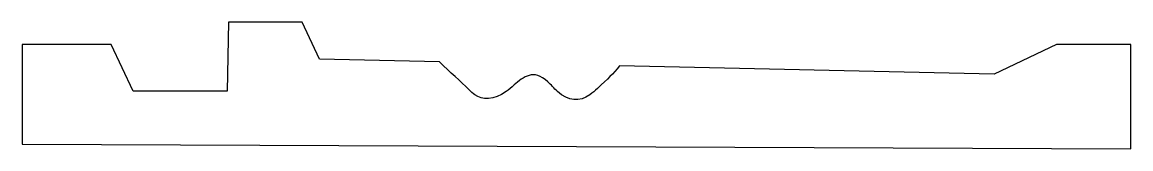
# Model space of a CAD drawing. Header units: inches. Extents: x -12.3 to 0, y 0 to 1.4.
import ezdxf

# ---------------------------------------------------------------- set-up
doc = ezdxf.new("R2010")
doc.units = ezdxf.units.IN
doc.header["$MEASUREMENT"] = 0

msp = doc.modelspace()

# ---------------------------------------------------------------- linework, layer by layer
at = {"color": 7, "linetype": 'Continuous', "lineweight": 25}
for p, q in [((-9.994, 1.398), (-10.011, 0.636)), ((-9.181, 1.398), (-9.994, 1.398)), ((-8.986, 0.988), (-9.181, 1.398)), ((-12.281, 1.152), (-12.281, 0.05)), ((-11.296, 1.152), (-12.281, 1.152)), ((-11.05, 0.636), (-11.296, 1.152)), ((-0.825, 1.152), (-1.514, 0.824)), ((0, 1.152), (-0.825, 1.152)), ((0, 0), (0, 1.152)), ((-7.658, 0.959), (-8.986, 0.988)), ((-1.514, 0.824), (-5.663, 0.915)), ((-10.011, 0.636), (-11.05, 0.636)), ((-12.281, 0.05), (0, 0))]:
    msp.add_line(p, q, dxfattribs=at)
msp.add_open_spline([(-5.663, 0.915), (-5.737, 0.825), (-5.803, 0.765), (-6.075, 0.513), (-6.268, 0.525), (-6.593, 0.908), (-6.765, 0.762), (-7.03, 0.531), (-7.226, 0.543), (-7.407, 0.736), (-7.54, 0.84), (-7.658, 0.959)], degree=3, knots=[0, 0, 0, 0, 0.113676, 0.138413, 0.235261, 0.264408, 0.40074, 0.442413, 0.639469, 0.697691, 1, 1, 1, 1], dxfattribs=at)

doc.saveas('drawing.dxf')
